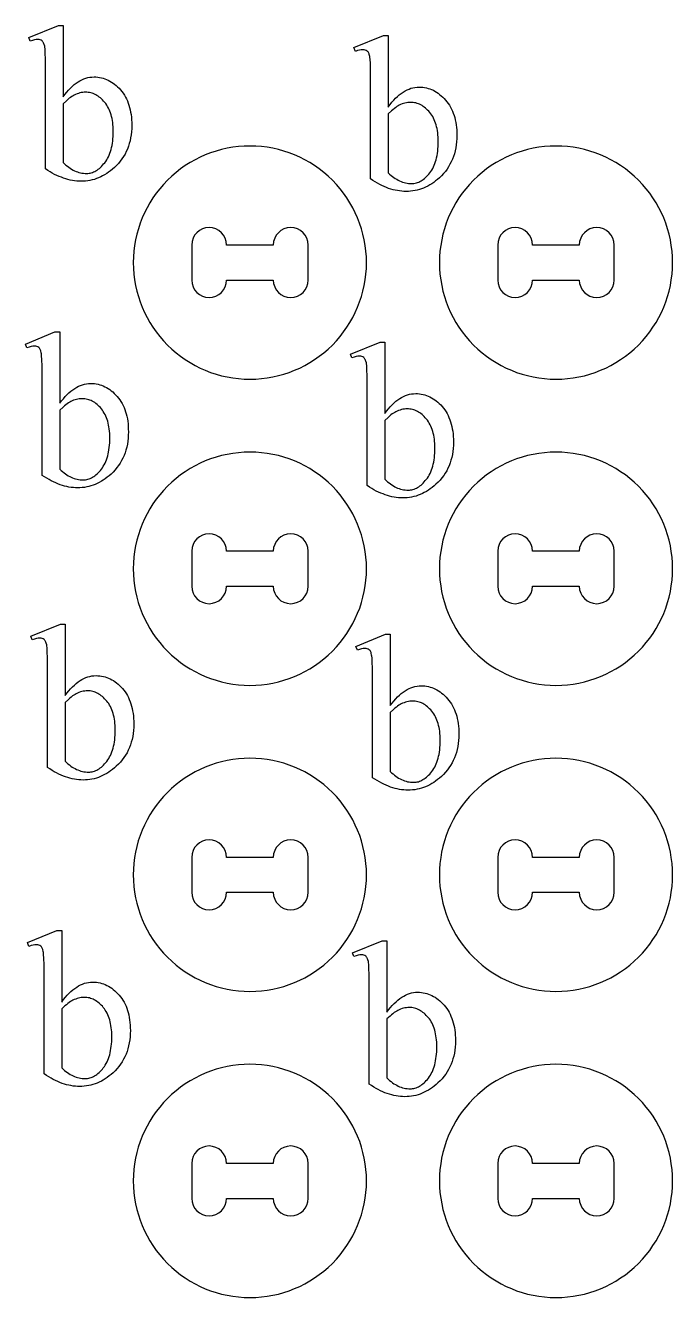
# Model space of a CAD drawing. Extents: x 5 to 599, y -219 to 392.
# Drawn here: x 4.9 to 63.6, y 203.4 to 318.8 of the extents above; entities that cross this region are included whole.
import ezdxf

# ---------------------------------------------------------------- set-up
doc = ezdxf.new("R2010")
doc.units = 0
doc.header["$MEASUREMENT"] = 0
for name, color, linetype in [('EXT', 1, 'CONTINUOUS'), ('INT', 5, 'CONTINUOUS'), ('TEXT', 18, 'CONTINUOUS')]:
    doc.layers.add(name, color=color, linetype=linetype)

msp = doc.modelspace()

# ---------------------------------------------------------------- linework, layer by layer
at = {"layer": 'EXT'}
for points in [[(25.28, 307.88, 0.414214), (14.69, 297.3, 0.414214), (25.28, 286.72, 0.414214), (35.86, 297.3, 0.414214)], [(53.06, 307.88, 0.414214), (42.48, 297.3, 0.414214), (53.06, 286.72, 0.414214), (63.65, 297.3, 0.414214)], [(25.28, 280.1, 0.414214), (14.69, 269.52, 0.414214), (25.28, 258.93, 0.414214), (35.86, 269.52, 0.414214)], [(53.06, 280.1, 0.414214), (42.48, 269.52, 0.414214), (53.06, 258.93, 0.414214), (63.65, 269.52, 0.414214)], [(25.28, 252.32, 0.414214), (14.69, 241.73, 0.414214), (25.28, 231.15, 0.414214), (35.86, 241.73, 0.414214)], [(53.06, 252.32, 0.414214), (42.48, 241.73, 0.414214), (53.06, 231.15, 0.414214), (63.65, 241.73, 0.414214)], [(25.28, 224.54, 0.414214), (14.69, 213.95, 0.414214), (25.28, 203.37, 0.414214), (35.86, 213.95, 0.414214)], [(53.06, 224.54, 0.414214), (42.48, 213.95, 0.414214), (53.06, 203.37, 0.414214), (63.65, 213.95, 0.414214)]]:
    msp.add_lwpolyline(points, format="xyb", close=True, dxfattribs=at)
at = {"layer": 'INT'}
for points in [[(19.99, 298.89), (19.99, 295.71, 1), (23.16, 295.71), (27.4, 295.71, 1), (30.57, 295.71), (30.57, 298.89, 1), (27.4, 298.89), (23.16, 298.89, 1)], [(47.77, 298.89), (47.77, 295.71, 1), (50.94, 295.71), (55.18, 295.71, 1), (58.35, 295.71), (58.35, 298.89, 1), (55.18, 298.89), (50.94, 298.89, 1)], [(19.99, 271.11), (19.99, 267.93, 1), (23.16, 267.93), (27.4, 267.93, 1), (30.57, 267.93), (30.57, 271.11, 1), (27.4, 271.11), (23.16, 271.11, 1)], [(47.77, 271.11), (47.77, 267.93, 1), (50.94, 267.93), (55.18, 267.93, 1), (58.35, 267.93), (58.35, 271.11, 1), (55.18, 271.11), (50.94, 271.11, 1)], [(19.99, 243.32), (19.99, 240.15, 1), (23.16, 240.15), (27.4, 240.15, 1), (30.57, 240.15), (30.57, 243.32, 1), (27.4, 243.32), (23.16, 243.32, 1)], [(47.77, 243.32), (47.77, 240.15, 1), (50.94, 240.15), (55.18, 240.15, 1), (58.35, 240.15), (58.35, 243.32, 1), (55.18, 243.32), (50.94, 243.32, 1)], [(19.99, 215.54), (19.99, 212.36, 1), (23.16, 212.36), (27.4, 212.36, 1), (30.57, 212.36), (30.57, 215.54, 1), (27.4, 215.54), (23.16, 215.54, 1)], [(47.77, 215.54), (47.77, 212.36, 1), (50.94, 212.36), (55.18, 212.36, 1), (58.35, 212.36), (58.35, 215.54, 1), (55.18, 215.54), (50.94, 215.54, 1)]]:
    msp.add_lwpolyline(points, format="xyb", close=True, dxfattribs=at)
at = {"layer": 'TEXT'}
for points in [[(8.33, 312.35), (8.49, 312.57), (8.66, 312.77), (8.82, 312.96), (8.99, 313.14), (9.16, 313.3), (9.33, 313.45), (9.5, 313.58), (9.68, 313.7), (9.85, 313.81), (10.03, 313.9), (10.21, 313.98), (10.39, 314.04), (10.57, 314.09), (10.76, 314.12), (10.94, 314.14), (11.13, 314.15), (11.3, 314.15), (11.47, 314.13), (11.63, 314.11), (11.79, 314.08), (11.95, 314.04), (12.11, 313.99), (12.27, 313.93), (12.42, 313.86), (12.57, 313.78), (12.71, 313.69), (12.85, 313.6), (12.99, 313.49), (13.13, 313.38), (13.27, 313.25), (13.4, 313.12), (13.53, 312.98), (13.65, 312.83), (13.77, 312.67), (13.88, 312.5), (13.98, 312.33), (14.07, 312.16), (14.15, 311.97), (14.23, 311.78), (14.3, 311.58), (14.36, 311.38), (14.41, 311.17), (14.45, 310.95), (14.49, 310.73), (14.52, 310.5), (14.54, 310.26), (14.55, 310.01), (14.55, 309.76), (14.55, 309.47), (14.53, 309.18), (14.5, 308.9), (14.45, 308.63), (14.4, 308.36), (14.33, 308.11), (14.25, 307.86), (14.16, 307.61), (14.05, 307.38), (13.94, 307.15), (13.81, 306.93), (13.66, 306.71), (13.51, 306.5), (13.34, 306.3), (13.16, 306.11), (12.97, 305.93), (12.8, 305.78), (12.63, 305.63), (12.45, 305.5), (12.28, 305.38), (12.09, 305.27), (11.91, 305.17), (11.73, 305.07), (11.54, 304.99), (11.35, 304.92), (11.16, 304.85), (10.96, 304.8), (10.76, 304.76), (10.56, 304.72), (10.36, 304.7), (10.16, 304.68), (9.95, 304.68), (9.75, 304.68), (9.56, 304.7), (9.36, 304.72), (9.16, 304.75), (8.96, 304.79), (8.76, 304.84), (8.56, 304.89), (8.36, 304.96), (8.16, 305.04), (7.96, 305.12), (7.75, 305.21), (7.55, 305.31), (7.34, 305.43), (7.14, 305.54), (6.93, 305.67), (6.72, 305.81), (6.72, 315.07), (6.71, 315.76), (6.7, 316.3), (6.68, 316.69), (6.66, 316.84), (6.65, 316.94), (6.6, 317.1), (6.58, 317.17), (6.55, 317.24), (6.52, 317.29), (6.49, 317.34), (6.45, 317.38), (6.42, 317.42), (6.33, 317.48), (6.24, 317.52), (6.14, 317.54), (6.03, 317.55), (5.88, 317.54), (5.72, 317.51), (5.54, 317.46), (5.34, 317.39), (5.21, 317.73), (7.89, 318.83), (8.33, 318.83)], [(37.84, 311.42), (38, 311.64), (38.16, 311.85), (38.33, 312.04), (38.5, 312.21), (38.67, 312.38), (38.84, 312.52), (39.01, 312.66), (39.19, 312.78), (39.36, 312.88), (39.54, 312.98), (39.72, 313.05), (39.9, 313.12), (40.08, 313.17), (40.26, 313.2), (40.45, 313.22), (40.64, 313.23), (40.81, 313.22), (40.98, 313.21), (41.14, 313.19), (41.3, 313.16), (41.46, 313.11), (41.62, 313.06), (41.77, 313), (41.93, 312.94), (42.07, 312.86), (42.22, 312.77), (42.36, 312.67), (42.5, 312.57), (42.64, 312.45), (42.78, 312.33), (42.91, 312.2), (43.04, 312.05), (43.16, 311.9), (43.28, 311.75), (43.39, 311.58), (43.49, 311.41), (43.58, 311.23), (43.66, 311.05), (43.74, 310.86), (43.81, 310.66), (43.87, 310.46), (43.92, 310.25), (43.96, 310.03), (44, 309.8), (44.03, 309.57), (44.05, 309.34), (44.06, 309.09), (44.06, 308.84), (44.06, 308.55), (44.04, 308.26), (44.01, 307.98), (43.96, 307.71), (43.91, 307.44), (43.84, 307.18), (43.76, 306.93), (43.67, 306.69), (43.56, 306.45), (43.44, 306.23), (43.31, 306), (43.17, 305.79), (43.02, 305.58), (42.85, 305.38), (42.67, 305.19), (42.48, 305), (42.31, 304.85), (42.14, 304.71), (41.96, 304.58), (41.78, 304.46), (41.6, 304.35), (41.42, 304.24), (41.23, 304.15), (41.05, 304.07), (40.86, 303.99), (40.66, 303.93), (40.47, 303.88), (40.27, 303.83), (40.07, 303.8), (39.87, 303.78), (39.66, 303.76), (39.46, 303.76), (39.26, 303.76), (39.06, 303.77), (38.87, 303.8), (38.67, 303.83), (38.47, 303.87), (38.27, 303.92), (38.07, 303.97), (37.87, 304.04), (37.67, 304.11), (37.47, 304.2), (37.26, 304.29), (37.06, 304.39), (36.85, 304.5), (36.64, 304.62), (36.44, 304.75), (36.23, 304.89), (36.23, 314.15), (36.22, 314.83), (36.21, 315.38), (36.19, 315.77), (36.17, 315.91), (36.15, 316.02), (36.11, 316.18), (36.09, 316.25), (36.06, 316.32), (36.03, 316.37), (36, 316.42), (35.96, 316.46), (35.92, 316.5), (35.84, 316.55), (35.75, 316.59), (35.65, 316.62), (35.53, 316.62), (35.39, 316.62), (35.23, 316.59), (35.05, 316.54), (34.85, 316.47), (34.71, 316.81), (37.4, 317.9), (37.84, 317.9)], [(8.33, 311.72), (8.33, 306.38), (8.45, 306.26), (8.58, 306.15), (8.71, 306.04), (8.83, 305.95), (8.96, 305.86), (9.09, 305.78), (9.23, 305.7), (9.36, 305.64), (9.49, 305.58), (9.63, 305.53), (9.76, 305.49), (9.9, 305.45), (10.03, 305.43), (10.17, 305.41), (10.31, 305.39), (10.45, 305.39), (10.56, 305.39), (10.67, 305.41), (10.77, 305.42), (10.88, 305.45), (10.99, 305.49), (11.09, 305.53), (11.2, 305.58), (11.3, 305.63), (11.41, 305.7), (11.51, 305.77), (11.61, 305.85), (11.71, 305.94), (11.81, 306.03), (11.91, 306.14), (12, 306.25), (12.1, 306.37), (12.19, 306.49), (12.28, 306.62), (12.36, 306.76), (12.43, 306.91), (12.5, 307.06), (12.57, 307.22), (12.62, 307.39), (12.67, 307.56), (12.72, 307.74), (12.76, 307.93), (12.79, 308.13), (12.82, 308.33), (12.84, 308.54), (12.85, 308.75), (12.86, 308.98), (12.87, 309.21), (12.86, 309.42), (12.85, 309.62), (12.84, 309.82), (12.82, 310.01), (12.79, 310.2), (12.76, 310.38), (12.72, 310.56), (12.67, 310.72), (12.62, 310.89), (12.57, 311.04), (12.5, 311.19), (12.43, 311.33), (12.36, 311.47), (12.28, 311.6), (12.19, 311.73), (12.1, 311.84), (12, 311.96), (11.9, 312.06), (11.8, 312.16), (11.7, 312.25), (11.6, 312.33), (11.5, 312.41), (11.39, 312.47), (11.28, 312.54), (11.17, 312.59), (11.06, 312.64), (10.95, 312.68), (10.83, 312.71), (10.72, 312.73), (10.6, 312.75), (10.48, 312.76), (10.36, 312.77), (10.23, 312.76), (10.1, 312.75), (9.97, 312.73), (9.84, 312.7), (9.71, 312.66), (9.58, 312.62), (9.45, 312.56), (9.32, 312.5), (9.22, 312.45), (9.12, 312.38), (9, 312.3), (8.88, 312.21), (8.75, 312.11), (8.62, 311.99)], [(37.84, 310.8), (37.84, 305.45), (37.96, 305.34), (38.09, 305.22), (38.22, 305.12), (38.34, 305.03), (38.47, 304.94), (38.6, 304.86), (38.73, 304.78), (38.87, 304.72), (39, 304.66), (39.13, 304.61), (39.27, 304.57), (39.4, 304.53), (39.54, 304.5), (39.68, 304.48), (39.82, 304.47), (39.95, 304.47), (40.06, 304.47), (40.17, 304.48), (40.28, 304.5), (40.39, 304.53), (40.5, 304.56), (40.6, 304.61), (40.71, 304.65), (40.81, 304.71), (40.91, 304.78), (41.02, 304.85), (41.12, 304.93), (41.22, 305.02), (41.32, 305.11), (41.41, 305.22), (41.51, 305.33), (41.61, 305.44), (41.7, 305.57), (41.79, 305.7), (41.87, 305.84), (41.94, 305.99), (42.01, 306.14), (42.07, 306.3), (42.13, 306.47), (42.18, 306.64), (42.23, 306.82), (42.27, 307.01), (42.3, 307.2), (42.33, 307.41), (42.35, 307.62), (42.36, 307.83), (42.37, 308.05), (42.37, 308.28), (42.37, 308.49), (42.36, 308.7), (42.35, 308.9), (42.33, 309.09), (42.3, 309.28), (42.27, 309.46), (42.23, 309.63), (42.18, 309.8), (42.13, 309.96), (42.07, 310.12), (42.01, 310.27), (41.94, 310.41), (41.87, 310.55), (41.79, 310.68), (41.7, 310.8), (41.61, 310.92), (41.51, 311.03), (41.41, 311.14), (41.31, 311.24), (41.21, 311.33), (41.11, 311.41), (41, 311.48), (40.9, 311.55), (40.79, 311.61), (40.68, 311.67), (40.57, 311.71), (40.46, 311.75), (40.34, 311.79), (40.22, 311.81), (40.11, 311.83), (39.99, 311.84), (39.87, 311.84), (39.74, 311.84), (39.61, 311.83), (39.48, 311.81), (39.35, 311.78), (39.22, 311.74), (39.09, 311.7), (38.96, 311.64), (38.83, 311.58), (38.73, 311.53), (38.62, 311.46), (38.51, 311.38), (38.39, 311.29), (38.26, 311.18), (38.13, 311.07)], [(8.02, 284.53), (8.18, 284.75), (8.35, 284.95), (8.51, 285.14), (8.68, 285.32), (8.85, 285.48), (9.02, 285.63), (9.2, 285.76), (9.37, 285.88), (9.55, 285.99), (9.72, 286.08), (9.9, 286.16), (10.08, 286.22), (10.27, 286.27), (10.45, 286.31), (10.63, 286.33), (10.82, 286.33), (10.99, 286.33), (11.16, 286.32), (11.32, 286.29), (11.49, 286.26), (11.65, 286.22), (11.8, 286.17), (11.96, 286.11), (12.11, 286.04), (12.26, 285.96), (12.4, 285.87), (12.55, 285.78), (12.69, 285.67), (12.82, 285.56), (12.96, 285.43), (13.09, 285.3), (13.22, 285.16), (13.35, 285.01), (13.46, 284.85), (13.57, 284.69), (13.67, 284.52), (13.76, 284.34), (13.85, 284.15), (13.92, 283.96), (13.99, 283.77), (14.05, 283.56), (14.1, 283.35), (14.15, 283.13), (14.18, 282.91), (14.21, 282.68), (14.23, 282.44), (14.24, 282.19), (14.25, 281.94), (14.24, 281.65), (14.22, 281.36), (14.19, 281.08), (14.15, 280.81), (14.09, 280.55), (14.02, 280.29), (13.94, 280.04), (13.85, 279.79), (13.75, 279.56), (13.63, 279.33), (13.5, 279.11), (13.36, 278.89), (13.2, 278.69), (13.04, 278.49), (12.86, 278.29), (12.67, 278.11), (12.49, 277.96), (12.32, 277.82), (12.15, 277.68), (11.97, 277.56), (11.79, 277.45), (11.6, 277.35), (11.42, 277.26), (11.23, 277.17), (11.04, 277.1), (10.85, 277.04), (10.65, 276.98), (10.46, 276.94), (10.26, 276.9), (10.05, 276.88), (9.85, 276.86), (9.64, 276.86), (9.45, 276.86), (9.25, 276.88), (9.05, 276.9), (8.85, 276.93), (8.66, 276.97), (8.46, 277.02), (8.26, 277.08), (8.06, 277.14), (7.85, 277.22), (7.65, 277.3), (7.45, 277.4), (7.24, 277.5), (7.04, 277.61), (6.83, 277.73), (6.62, 277.85), (6.41, 277.99), (6.41, 287.25), (6.41, 287.94), (6.39, 288.48), (6.37, 288.88), (6.36, 289.02), (6.34, 289.12), (6.3, 289.29), (6.27, 289.36), (6.24, 289.42), (6.21, 289.48), (6.18, 289.52), (6.15, 289.57), (6.11, 289.6), (6.03, 289.66), (5.93, 289.7), (5.83, 289.72), (5.72, 289.73), (5.57, 289.72), (5.41, 289.69), (5.23, 289.64), (5.04, 289.57), (4.9, 289.91), (7.58, 291.01), (8.02, 291.01)], [(37.53, 283.61), (37.69, 283.83), (37.86, 284.03), (38.02, 284.22), (38.19, 284.4), (38.36, 284.56), (38.53, 284.71), (38.7, 284.84), (38.88, 284.96), (39.05, 285.07), (39.23, 285.16), (39.41, 285.24), (39.59, 285.3), (39.77, 285.35), (39.96, 285.38), (40.14, 285.4), (40.33, 285.41), (40.5, 285.41), (40.67, 285.39), (40.83, 285.37), (41, 285.34), (41.16, 285.3), (41.31, 285.25), (41.47, 285.19), (41.62, 285.12), (41.77, 285.04), (41.91, 284.95), (42.06, 284.86), (42.2, 284.75), (42.33, 284.64), (42.47, 284.51), (42.6, 284.38), (42.73, 284.24), (42.85, 284.09), (42.97, 283.93), (43.08, 283.76), (43.18, 283.59), (43.27, 283.42), (43.35, 283.23), (43.43, 283.04), (43.5, 282.84), (43.56, 282.64), (43.61, 282.43), (43.65, 282.21), (43.69, 281.99), (43.72, 281.76), (43.74, 281.52), (43.75, 281.27), (43.75, 281.02), (43.75, 280.73), (43.73, 280.44), (43.7, 280.16), (43.66, 279.89), (43.6, 279.62), (43.53, 279.37), (43.45, 279.12), (43.36, 278.87), (43.25, 278.64), (43.14, 278.41), (43.01, 278.19), (42.87, 277.97), (42.71, 277.76), (42.54, 277.56), (42.37, 277.37), (42.17, 277.19), (42, 277.04), (41.83, 276.89), (41.65, 276.76), (41.48, 276.64), (41.3, 276.53), (41.11, 276.43), (40.93, 276.33), (40.74, 276.25), (40.55, 276.18), (40.36, 276.11), (40.16, 276.06), (39.96, 276.02), (39.76, 275.98), (39.56, 275.96), (39.36, 275.94), (39.15, 275.94), (38.95, 275.94), (38.76, 275.96), (38.56, 275.98), (38.36, 276.01), (38.16, 276.05), (37.96, 276.1), (37.76, 276.15), (37.56, 276.22), (37.36, 276.3), (37.16, 276.38), (36.96, 276.47), (36.75, 276.57), (36.54, 276.69), (36.34, 276.8), (36.13, 276.93), (35.92, 277.07), (35.92, 286.33), (35.92, 287.02), (35.9, 287.56), (35.88, 287.95), (35.86, 288.1), (35.85, 288.2), (35.8, 288.36), (35.78, 288.43), (35.75, 288.5), (35.72, 288.55), (35.69, 288.6), (35.66, 288.64), (35.62, 288.68), (35.53, 288.74), (35.44, 288.78), (35.34, 288.8), (35.23, 288.81), (35.08, 288.8), (34.92, 288.77), (34.74, 288.72), (34.54, 288.65), (34.41, 288.99), (37.09, 290.09), (37.53, 290.09)], [(8.02, 283.9), (8.02, 278.56), (8.15, 278.44), (8.27, 278.33), (8.4, 278.23), (8.53, 278.13), (8.66, 278.04), (8.79, 277.96), (8.92, 277.89), (9.05, 277.82), (9.18, 277.76), (9.32, 277.71), (9.45, 277.67), (9.59, 277.63), (9.72, 277.61), (9.86, 277.59), (10, 277.58), (10.14, 277.57), (10.25, 277.58), (10.36, 277.59), (10.47, 277.61), (10.57, 277.63), (10.68, 277.67), (10.79, 277.71), (10.89, 277.76), (11, 277.82), (11.1, 277.88), (11.2, 277.95), (11.3, 278.03), (11.4, 278.12), (11.5, 278.22), (11.6, 278.32), (11.7, 278.43), (11.79, 278.55), (11.88, 278.67), (11.97, 278.81), (12.05, 278.95), (12.13, 279.09), (12.2, 279.24), (12.26, 279.4), (12.32, 279.57), (12.37, 279.75), (12.41, 279.93), (12.45, 280.11), (12.48, 280.31), (12.51, 280.51), (12.53, 280.72), (12.55, 280.94), (12.55, 281.16), (12.56, 281.39), (12.55, 281.6), (12.55, 281.8), (12.53, 282), (12.51, 282.2), (12.48, 282.38), (12.45, 282.56), (12.41, 282.74), (12.37, 282.91), (12.32, 283.07), (12.26, 283.22), (12.2, 283.37), (12.13, 283.52), (12.05, 283.65), (11.97, 283.78), (11.88, 283.91), (11.79, 284.03), (11.7, 284.14), (11.6, 284.24), (11.5, 284.34), (11.4, 284.43), (11.29, 284.51), (11.19, 284.59), (11.08, 284.66), (10.97, 284.72), (10.86, 284.77), (10.75, 284.82), (10.64, 284.86), (10.53, 284.89), (10.41, 284.92), (10.29, 284.93), (10.17, 284.94), (10.05, 284.95), (9.92, 284.94), (9.79, 284.93), (9.66, 284.91), (9.53, 284.88), (9.4, 284.85), (9.27, 284.8), (9.15, 284.75), (9.02, 284.68), (8.92, 284.63), (8.81, 284.56), (8.69, 284.48), (8.57, 284.39), (8.44, 284.29), (8.31, 284.17)], [(37.53, 282.98), (37.53, 277.64), (37.65, 277.52), (37.78, 277.41), (37.91, 277.3), (38.04, 277.21), (38.17, 277.12), (38.3, 277.04), (38.43, 276.96), (38.56, 276.9), (38.69, 276.84), (38.83, 276.79), (38.96, 276.75), (39.1, 276.71), (39.23, 276.69), (39.37, 276.67), (39.51, 276.65), (39.65, 276.65), (39.76, 276.65), (39.87, 276.67), (39.98, 276.68), (40.08, 276.71), (40.19, 276.75), (40.3, 276.79), (40.4, 276.84), (40.5, 276.89), (40.61, 276.96), (40.71, 277.03), (40.81, 277.11), (40.91, 277.2), (41.01, 277.29), (41.11, 277.4), (41.2, 277.51), (41.3, 277.63), (41.39, 277.75), (41.48, 277.88), (41.56, 278.02), (41.64, 278.17), (41.7, 278.32), (41.77, 278.48), (41.82, 278.65), (41.88, 278.82), (41.92, 279), (41.96, 279.19), (41.99, 279.39), (42.02, 279.59), (42.04, 279.8), (42.05, 280.01), (42.06, 280.24), (42.07, 280.47), (42.06, 280.68), (42.05, 280.88), (42.04, 281.08), (42.02, 281.27), (41.99, 281.46), (41.96, 281.64), (41.92, 281.82), (41.88, 281.98), (41.82, 282.15), (41.77, 282.3), (41.7, 282.45), (41.64, 282.59), (41.56, 282.73), (41.48, 282.86), (41.39, 282.99), (41.3, 283.1), (41.2, 283.22), (41.11, 283.32), (41.01, 283.42), (40.9, 283.51), (40.8, 283.59), (40.7, 283.67), (40.59, 283.73), (40.48, 283.8), (40.37, 283.85), (40.26, 283.9), (40.15, 283.94), (40.03, 283.97), (39.92, 283.99), (39.8, 284.01), (39.68, 284.02), (39.56, 284.03), (39.43, 284.02), (39.3, 284.01), (39.17, 283.99), (39.04, 283.96), (38.91, 283.92), (38.78, 283.88), (38.65, 283.82), (38.52, 283.76), (38.42, 283.71), (38.32, 283.64), (38.2, 283.56), (38.08, 283.47), (37.95, 283.37), (37.82, 283.25)], [(8.51, 258.01), (8.67, 258.23), (8.84, 258.43), (9, 258.62), (9.17, 258.8), (9.34, 258.96), (9.51, 259.11), (9.68, 259.24), (9.86, 259.36), (10.03, 259.47), (10.21, 259.56), (10.39, 259.64), (10.57, 259.7), (10.75, 259.75), (10.94, 259.79), (11.12, 259.81), (11.31, 259.82), (11.48, 259.81), (11.65, 259.8), (11.81, 259.77), (11.98, 259.74), (12.13, 259.7), (12.29, 259.65), (12.45, 259.59), (12.6, 259.52), (12.75, 259.44), (12.89, 259.36), (13.03, 259.26), (13.18, 259.15), (13.31, 259.04), (13.45, 258.92), (13.58, 258.78), (13.71, 258.64), (13.83, 258.49), (13.95, 258.33), (14.06, 258.17), (14.16, 258), (14.25, 257.82), (14.33, 257.64), (14.41, 257.45), (14.48, 257.25), (14.54, 257.04), (14.59, 256.83), (14.63, 256.62), (14.67, 256.39), (14.7, 256.16), (14.72, 255.92), (14.73, 255.68), (14.73, 255.43), (14.73, 255.13), (14.71, 254.84), (14.68, 254.57), (14.64, 254.29), (14.58, 254.03), (14.51, 253.77), (14.43, 253.52), (14.34, 253.28), (14.23, 253.04), (14.12, 252.81), (13.99, 252.59), (13.84, 252.38), (13.69, 252.17), (13.52, 251.97), (13.34, 251.78), (13.15, 251.59), (12.98, 251.44), (12.81, 251.3), (12.63, 251.17), (12.46, 251.04), (12.28, 250.93), (12.09, 250.83), (11.91, 250.74), (11.72, 250.65), (11.53, 250.58), (11.34, 250.52), (11.14, 250.46), (10.94, 250.42), (10.74, 250.39), (10.54, 250.36), (10.34, 250.35), (10.13, 250.34), (9.93, 250.35), (9.74, 250.36), (9.54, 250.38), (9.34, 250.41), (9.14, 250.45), (8.94, 250.5), (8.74, 250.56), (8.54, 250.63), (8.34, 250.7), (8.14, 250.78), (7.93, 250.88), (7.73, 250.98), (7.52, 251.09), (7.32, 251.21), (7.11, 251.34), (6.9, 251.47), (6.9, 260.73), (6.89, 261.42), (6.88, 261.96), (6.86, 262.36), (6.84, 262.5), (6.83, 262.61), (6.78, 262.77), (6.76, 262.84), (6.73, 262.9), (6.7, 262.96), (6.67, 263.01), (6.63, 263.05), (6.6, 263.08), (6.51, 263.14), (6.42, 263.18), (6.32, 263.2), (6.21, 263.21), (6.06, 263.2), (5.9, 263.17), (5.72, 263.12), (5.52, 263.06), (5.39, 263.4), (8.07, 264.49), (8.51, 264.49)], [(38.02, 257.09), (38.18, 257.31), (38.35, 257.51), (38.51, 257.7), (38.68, 257.88), (38.85, 258.04), (39.02, 258.19), (39.19, 258.32), (39.37, 258.44), (39.54, 258.55), (39.72, 258.64), (39.9, 258.72), (40.08, 258.78), (40.26, 258.83), (40.45, 258.87), (40.63, 258.89), (40.82, 258.89), (40.99, 258.89), (41.16, 258.88), (41.32, 258.85), (41.48, 258.82), (41.64, 258.78), (41.8, 258.73), (41.95, 258.67), (42.11, 258.6), (42.25, 258.52), (42.4, 258.43), (42.54, 258.34), (42.68, 258.23), (42.82, 258.12), (42.96, 257.99), (43.09, 257.86), (43.22, 257.72), (43.34, 257.57), (43.46, 257.41), (43.57, 257.25), (43.67, 257.08), (43.76, 256.9), (43.84, 256.72), (43.92, 256.52), (43.99, 256.33), (44.05, 256.12), (44.1, 255.91), (44.14, 255.69), (44.18, 255.47), (44.21, 255.24), (44.23, 255), (44.24, 254.75), (44.24, 254.5), (44.24, 254.21), (44.22, 253.92), (44.19, 253.64), (44.14, 253.37), (44.09, 253.11), (44.02, 252.85), (43.94, 252.6), (43.85, 252.35), (43.74, 252.12), (43.63, 251.89), (43.5, 251.67), (43.35, 251.45), (43.2, 251.25), (43.03, 251.05), (42.85, 250.85), (42.66, 250.67), (42.49, 250.52), (42.32, 250.38), (42.14, 250.24), (41.96, 250.12), (41.78, 250.01), (41.6, 249.91), (41.42, 249.82), (41.23, 249.73), (41.04, 249.66), (40.84, 249.6), (40.65, 249.54), (40.45, 249.5), (40.25, 249.46), (40.05, 249.44), (39.84, 249.43), (39.64, 249.42), (39.44, 249.42), (39.25, 249.44), (39.05, 249.46), (38.85, 249.49), (38.65, 249.53), (38.45, 249.58), (38.25, 249.64), (38.05, 249.7), (37.85, 249.78), (37.65, 249.86), (37.44, 249.96), (37.24, 250.06), (37.03, 250.17), (36.83, 250.29), (36.62, 250.41), (36.41, 250.55), (36.41, 259.81), (36.4, 260.5), (36.39, 261.04), (36.37, 261.44), (36.35, 261.58), (36.33, 261.68), (36.29, 261.85), (36.27, 261.92), (36.24, 261.98), (36.21, 262.04), (36.18, 262.08), (36.14, 262.13), (36.11, 262.16), (36.02, 262.22), (35.93, 262.26), (35.83, 262.28), (35.72, 262.29), (35.57, 262.28), (35.41, 262.25), (35.23, 262.2), (35.03, 262.13), (34.9, 262.47), (37.58, 263.57), (38.02, 263.57)], [(8.51, 257.39), (8.51, 252.04), (8.63, 251.92), (8.76, 251.81), (8.89, 251.71), (9.02, 251.61), (9.14, 251.52), (9.27, 251.44), (9.41, 251.37), (9.54, 251.3), (9.67, 251.25), (9.81, 251.19), (9.94, 251.15), (10.08, 251.12), (10.21, 251.09), (10.35, 251.07), (10.49, 251.06), (10.63, 251.05), (10.74, 251.06), (10.85, 251.07), (10.96, 251.09), (11.06, 251.12), (11.17, 251.15), (11.28, 251.19), (11.38, 251.24), (11.48, 251.3), (11.59, 251.36), (11.69, 251.44), (11.79, 251.52), (11.89, 251.6), (11.99, 251.7), (12.09, 251.8), (12.18, 251.91), (12.28, 252.03), (12.37, 252.16), (12.46, 252.29), (12.54, 252.43), (12.62, 252.57), (12.68, 252.73), (12.75, 252.89), (12.8, 253.05), (12.85, 253.23), (12.9, 253.41), (12.94, 253.6), (12.97, 253.79), (13, 253.99), (13.02, 254.2), (13.03, 254.42), (13.04, 254.64), (13.05, 254.87), (13.04, 255.08), (13.03, 255.29), (13.02, 255.49), (13, 255.68), (12.97, 255.86), (12.94, 256.05), (12.9, 256.22), (12.85, 256.39), (12.8, 256.55), (12.75, 256.71), (12.68, 256.85), (12.62, 257), (12.54, 257.13), (12.46, 257.27), (12.37, 257.39), (12.28, 257.51), (12.18, 257.62), (12.09, 257.72), (11.99, 257.82), (11.88, 257.91), (11.78, 257.99), (11.68, 258.07), (11.57, 258.14), (11.46, 258.2), (11.35, 258.25), (11.24, 258.3), (11.13, 258.34), (11.01, 258.37), (10.9, 258.4), (10.78, 258.42), (10.66, 258.43), (10.54, 258.43), (10.41, 258.43), (10.28, 258.41), (10.15, 258.39), (10.02, 258.36), (9.89, 258.33), (9.76, 258.28), (9.63, 258.23), (9.5, 258.17), (9.4, 258.11), (9.3, 258.05), (9.18, 257.97), (9.06, 257.87), (8.93, 257.77), (8.8, 257.65)], [(38.02, 256.46), (38.02, 251.12), (38.14, 251), (38.27, 250.89), (38.4, 250.79), (38.52, 250.69), (38.65, 250.6), (38.78, 250.52), (38.91, 250.45), (39.05, 250.38), (39.18, 250.32), (39.31, 250.27), (39.45, 250.23), (39.58, 250.19), (39.72, 250.17), (39.86, 250.15), (40, 250.14), (40.14, 250.13), (40.25, 250.14), (40.36, 250.15), (40.46, 250.17), (40.57, 250.19), (40.68, 250.23), (40.78, 250.27), (40.89, 250.32), (40.99, 250.38), (41.1, 250.44), (41.2, 250.51), (41.3, 250.59), (41.4, 250.68), (41.5, 250.78), (41.6, 250.88), (41.69, 250.99), (41.79, 251.11), (41.88, 251.23), (41.97, 251.37), (42.05, 251.51), (42.12, 251.65), (42.19, 251.8), (42.26, 251.96), (42.31, 252.13), (42.36, 252.31), (42.41, 252.49), (42.45, 252.67), (42.48, 252.87), (42.51, 253.07), (42.53, 253.28), (42.54, 253.5), (42.55, 253.72), (42.55, 253.95), (42.55, 254.16), (42.54, 254.36), (42.53, 254.56), (42.51, 254.76), (42.48, 254.94), (42.45, 255.12), (42.41, 255.3), (42.36, 255.47), (42.31, 255.63), (42.26, 255.78), (42.19, 255.93), (42.12, 256.08), (42.05, 256.21), (41.97, 256.34), (41.88, 256.47), (41.79, 256.59), (41.69, 256.7), (41.59, 256.8), (41.49, 256.9), (41.39, 256.99), (41.29, 257.07), (41.18, 257.15), (41.08, 257.22), (40.97, 257.28), (40.86, 257.33), (40.75, 257.38), (40.64, 257.42), (40.52, 257.45), (40.41, 257.48), (40.29, 257.49), (40.17, 257.5), (40.05, 257.51), (39.92, 257.5), (39.79, 257.49), (39.66, 257.47), (39.53, 257.44), (39.4, 257.41), (39.27, 257.36), (39.14, 257.31), (39.01, 257.25), (38.91, 257.19), (38.8, 257.12), (38.69, 257.04), (38.57, 256.95), (38.44, 256.85), (38.31, 256.73)], [(8.2, 230.19), (8.36, 230.41), (8.53, 230.62), (8.7, 230.81), (8.86, 230.98), (9.03, 231.14), (9.2, 231.29), (9.38, 231.43), (9.55, 231.55), (9.73, 231.65), (9.9, 231.74), (10.08, 231.82), (10.26, 231.89), (10.45, 231.93), (10.63, 231.97), (10.82, 231.99), (11, 232), (11.17, 231.99), (11.34, 231.98), (11.51, 231.96), (11.67, 231.92), (11.83, 231.88), (11.98, 231.83), (12.14, 231.77), (12.29, 231.7), (12.44, 231.63), (12.58, 231.54), (12.73, 231.44), (12.87, 231.34), (13.01, 231.22), (13.14, 231.1), (13.27, 230.96), (13.4, 230.82), (13.53, 230.67), (13.64, 230.51), (13.75, 230.35), (13.85, 230.18), (13.94, 230), (14.03, 229.82), (14.1, 229.63), (14.17, 229.43), (14.23, 229.23), (14.28, 229.02), (14.33, 228.8), (14.36, 228.57), (14.39, 228.34), (14.41, 228.1), (14.42, 227.86), (14.43, 227.61), (14.42, 227.31), (14.4, 227.03), (14.37, 226.75), (14.33, 226.48), (14.27, 226.21), (14.2, 225.95), (14.12, 225.7), (14.03, 225.46), (13.93, 225.22), (13.81, 224.99), (13.68, 224.77), (13.54, 224.56), (13.38, 224.35), (13.22, 224.15), (13.04, 223.96), (12.85, 223.77), (12.68, 223.62), (12.5, 223.48), (12.33, 223.35), (12.15, 223.23), (11.97, 223.11), (11.79, 223.01), (11.6, 222.92), (11.41, 222.84), (11.22, 222.76), (11.03, 222.7), (10.83, 222.65), (10.64, 222.6), (10.44, 222.57), (10.23, 222.54), (10.03, 222.53), (9.82, 222.52), (9.63, 222.53), (9.43, 222.54), (9.23, 222.56), (9.03, 222.6), (8.84, 222.63), (8.64, 222.68), (8.44, 222.74), (8.24, 222.81), (8.03, 222.88), (7.83, 222.97), (7.63, 223.06), (7.42, 223.16), (7.22, 223.27), (7.01, 223.39), (6.8, 223.52), (6.59, 223.66), (6.59, 232.92), (6.59, 233.6), (6.57, 234.14), (6.55, 234.54), (6.54, 234.68), (6.52, 234.79), (6.48, 234.95), (6.45, 235.02), (6.42, 235.08), (6.4, 235.14), (6.36, 235.19), (6.33, 235.23), (6.29, 235.27), (6.21, 235.32), (6.11, 235.36), (6.01, 235.39), (5.9, 235.39), (5.75, 235.38), (5.59, 235.35), (5.41, 235.31), (5.22, 235.24), (5.08, 235.58), (7.76, 236.67), (8.2, 236.67)], [(37.71, 229.27), (37.87, 229.49), (38.04, 229.69), (38.2, 229.88), (38.37, 230.06), (38.54, 230.22), (38.71, 230.37), (38.89, 230.5), (39.06, 230.62), (39.24, 230.73), (39.41, 230.82), (39.59, 230.9), (39.77, 230.96), (39.95, 231.01), (40.14, 231.05), (40.32, 231.07), (40.51, 231.08), (40.68, 231.07), (40.85, 231.06), (41.01, 231.03), (41.18, 231), (41.34, 230.96), (41.49, 230.91), (41.65, 230.85), (41.8, 230.78), (41.95, 230.7), (42.09, 230.62), (42.24, 230.52), (42.38, 230.41), (42.51, 230.3), (42.65, 230.18), (42.78, 230.04), (42.91, 229.9), (43.03, 229.75), (43.15, 229.59), (43.26, 229.43), (43.36, 229.26), (43.45, 229.08), (43.53, 228.9), (43.61, 228.71), (43.68, 228.51), (43.74, 228.3), (43.79, 228.09), (43.84, 227.88), (43.87, 227.65), (43.9, 227.42), (43.92, 227.18), (43.93, 226.94), (43.94, 226.69), (43.93, 226.39), (43.91, 226.1), (43.88, 225.83), (43.84, 225.55), (43.78, 225.29), (43.71, 225.03), (43.63, 224.78), (43.54, 224.54), (43.44, 224.3), (43.32, 224.07), (43.19, 223.85), (43.05, 223.64), (42.89, 223.43), (42.73, 223.23), (42.55, 223.04), (42.35, 222.85), (42.18, 222.7), (42.01, 222.56), (41.84, 222.43), (41.66, 222.3), (41.48, 222.19), (41.29, 222.09), (41.11, 222), (40.92, 221.91), (40.73, 221.84), (40.54, 221.78), (40.34, 221.72), (40.14, 221.68), (39.94, 221.65), (39.74, 221.62), (39.54, 221.61), (39.33, 221.6), (39.13, 221.61), (38.94, 221.62), (38.74, 221.64), (38.54, 221.67), (38.34, 221.71), (38.15, 221.76), (37.95, 221.82), (37.74, 221.89), (37.54, 221.96), (37.34, 222.04), (37.14, 222.14), (36.93, 222.24), (36.73, 222.35), (36.52, 222.47), (36.31, 222.6), (36.1, 222.73), (36.1, 231.99), (36.1, 232.68), (36.08, 233.22), (36.06, 233.62), (36.04, 233.76), (36.03, 233.87), (35.99, 234.03), (35.96, 234.1), (35.93, 234.16), (35.9, 234.22), (35.87, 234.27), (35.84, 234.31), (35.8, 234.34), (35.72, 234.4), (35.62, 234.44), (35.52, 234.46), (35.41, 234.47), (35.26, 234.46), (35.1, 234.43), (34.92, 234.38), (34.72, 234.32), (34.59, 234.66), (37.27, 235.75), (37.71, 235.75)], [(8.2, 229.57), (8.2, 224.22), (8.33, 224.1), (8.45, 223.99), (8.58, 223.89), (8.71, 223.79), (8.84, 223.71), (8.97, 223.62), (9.1, 223.55), (9.23, 223.49), (9.36, 223.43), (9.5, 223.38), (9.63, 223.33), (9.77, 223.3), (9.91, 223.27), (10.04, 223.25), (10.18, 223.24), (10.32, 223.24), (10.43, 223.24), (10.54, 223.25), (10.65, 223.27), (10.76, 223.3), (10.86, 223.33), (10.97, 223.37), (11.07, 223.42), (11.18, 223.48), (11.28, 223.55), (11.38, 223.62), (11.48, 223.7), (11.58, 223.79), (11.68, 223.88), (11.78, 223.98), (11.88, 224.09), (11.97, 224.21), (12.07, 224.34), (12.15, 224.47), (12.23, 224.61), (12.31, 224.76), (12.38, 224.91), (12.44, 225.07), (12.5, 225.24), (12.55, 225.41), (12.59, 225.59), (12.63, 225.78), (12.66, 225.97), (12.69, 226.18), (12.71, 226.38), (12.73, 226.6), (12.74, 226.82), (12.74, 227.05), (12.74, 227.26), (12.73, 227.47), (12.71, 227.67), (12.69, 227.86), (12.66, 228.05), (12.63, 228.23), (12.59, 228.4), (12.55, 228.57), (12.5, 228.73), (12.44, 228.89), (12.38, 229.04), (12.31, 229.18), (12.23, 229.32), (12.15, 229.45), (12.07, 229.57), (11.97, 229.69), (11.88, 229.8), (11.78, 229.91), (11.68, 230), (11.58, 230.09), (11.47, 230.18), (11.37, 230.25), (11.26, 230.32), (11.15, 230.38), (11.04, 230.44), (10.93, 230.48), (10.82, 230.52), (10.71, 230.56), (10.59, 230.58), (10.47, 230.6), (10.35, 230.61), (10.23, 230.61), (10.1, 230.61), (9.97, 230.6), (9.84, 230.58), (9.71, 230.55), (9.58, 230.51), (9.46, 230.46), (9.33, 230.41), (9.2, 230.35), (9.1, 230.29), (8.99, 230.23), (8.87, 230.15), (8.75, 230.06), (8.63, 229.95), (8.49, 229.84)], [(37.71, 228.65), (37.71, 223.3), (37.84, 223.18), (37.96, 223.07), (38.09, 222.97), (38.22, 222.87), (38.35, 222.78), (38.48, 222.7), (38.61, 222.63), (38.74, 222.56), (38.87, 222.5), (39.01, 222.45), (39.14, 222.41), (39.28, 222.38), (39.41, 222.35), (39.55, 222.33), (39.69, 222.32), (39.83, 222.31), (39.94, 222.32), (40.05, 222.33), (40.16, 222.35), (40.26, 222.38), (40.37, 222.41), (40.48, 222.45), (40.58, 222.5), (40.68, 222.56), (40.79, 222.62), (40.89, 222.7), (40.99, 222.78), (41.09, 222.86), (41.19, 222.96), (41.29, 223.06), (41.39, 223.17), (41.48, 223.29), (41.57, 223.42), (41.66, 223.55), (41.74, 223.69), (41.82, 223.83), (41.89, 223.99), (41.95, 224.15), (42, 224.31), (42.06, 224.49), (42.1, 224.67), (42.14, 224.86), (42.17, 225.05), (42.2, 225.25), (42.22, 225.46), (42.24, 225.68), (42.24, 225.9), (42.25, 226.13), (42.24, 226.34), (42.24, 226.55), (42.22, 226.75), (42.2, 226.94), (42.17, 227.12), (42.14, 227.31), (42.1, 227.48), (42.06, 227.65), (42, 227.81), (41.95, 227.97), (41.89, 228.11), (41.82, 228.26), (41.74, 228.39), (41.66, 228.53), (41.57, 228.65), (41.48, 228.77), (41.38, 228.88), (41.29, 228.98), (41.19, 229.08), (41.09, 229.17), (40.98, 229.25), (40.88, 229.33), (40.77, 229.4), (40.66, 229.46), (40.55, 229.51), (40.44, 229.56), (40.33, 229.6), (40.21, 229.63), (40.1, 229.66), (39.98, 229.68), (39.86, 229.69), (39.74, 229.69), (39.61, 229.69), (39.48, 229.67), (39.35, 229.65), (39.22, 229.62), (39.09, 229.59), (38.96, 229.54), (38.83, 229.49), (38.71, 229.43), (38.6, 229.37), (38.5, 229.31), (38.38, 229.23), (38.26, 229.13), (38.13, 229.03), (38, 228.91)]]:
    msp.add_lwpolyline(points, close=True, dxfattribs=at)

doc.saveas('drawing.dxf')
